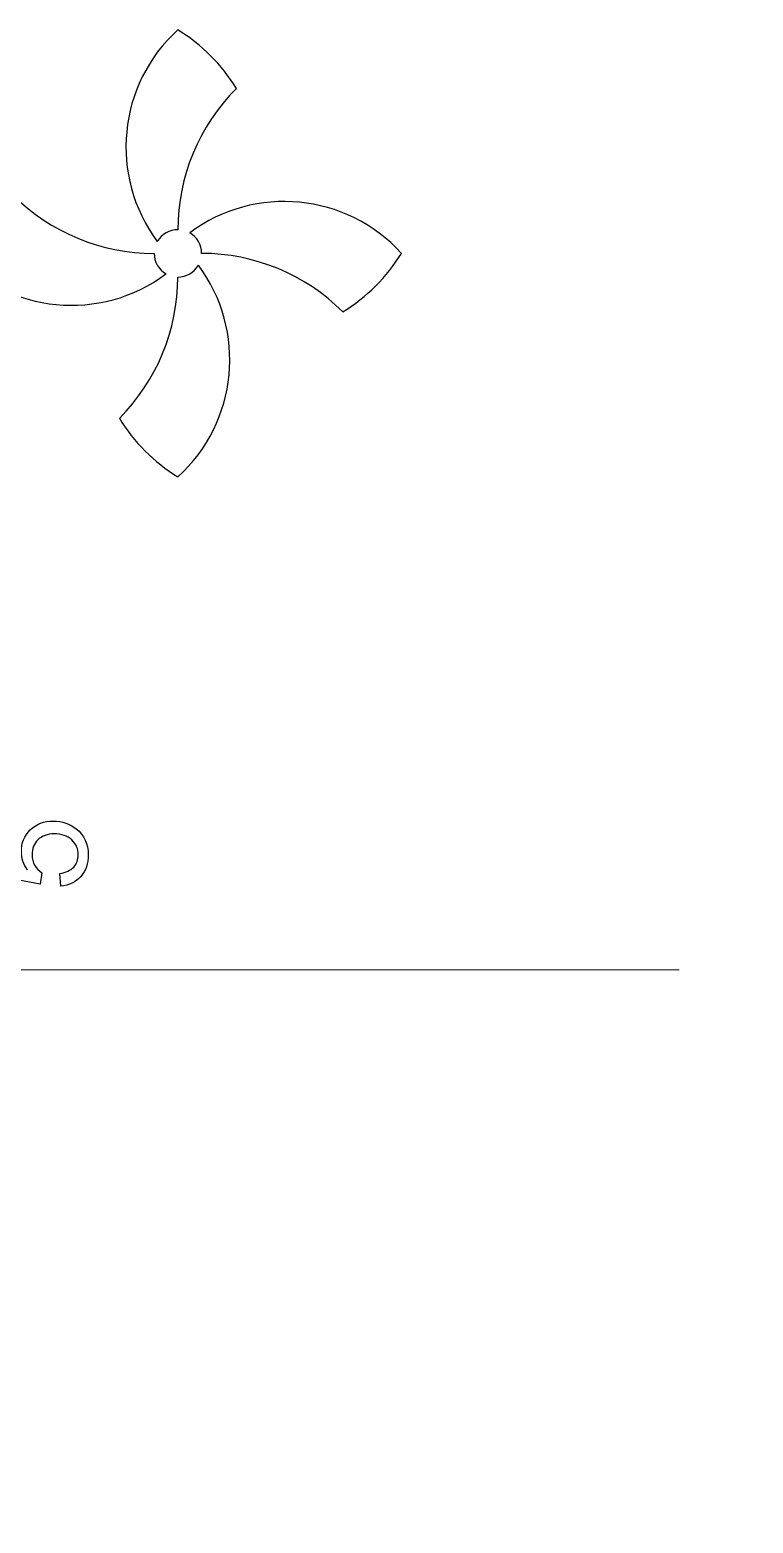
# Model space of a CAD drawing. Header units: millimetres. Extents: x -16130 to 36813, y -8099 to 27484.
# Drawn here: x 30342.57 to 30360.88, y 14788.15 to 14825.94 of the extents above; entities that cross this region are included whole.
import ezdxf
from ezdxf.xclip import XClip

# ---------------------------------------------------------------- set-up
doc = ezdxf.new("R2010")
doc.units = ezdxf.units.MM
doc.header["$LTSCALE"] = 6
doc.header["$XCLIPFRAME"] = 0
doc.linetypes.add('PHANTOM2', pattern=[31.75, 15.875, -3.175, 3.175, -3.175, 3.175, -3.175])
doc.layers.add('01_NORMAL', color=7, linetype='Continuous', lineweight=25)
doc.layers.add('06_PHANTOM', color=2, linetype='PHANTOM2', lineweight=13)

# ---------------------------------------------------------------- blocks, each defined once
blk = doc.blocks.new('A$C35011FBD_1_1')
at = {"color": 0}
blk.add_line((-504, -100), (0, -100), dxfattribs=at)
blk = doc.blocks.new('140.096a')
at = {"color": 0}
for p, q in [((-22.832, 130.724), (-22.592, 132.005)), ((-22.546, 130.684), (-22.832, 130.724)), ((-22.885, 130.198), (-22.564, 130.224))]:
    blk.add_line(p, q, dxfattribs=at)
for centre, radius, start, end in [((-4.182, 129.93), 4, 132.18, 216.7393), ((-1.811, 127.837), 5.057, 135, 180), ((-8.689, 124.883), 4.5, 121.5418, 148.4582), ((-7.468, 132.294), 5.057, 225, 270), ((-4.175, 124.551), 4, 42.18, 126.7393), ((-6.868, 127.237), 0.6, 90, 150), ((-6.868, 127.237), 0.6, 0, 60), ((-9.56, 129.923), 4, 222.18, 306.7393), ((-6.868, 127.237), 0.6, 180, 240), ((-6.268, 122.18), 5.057, 45, 90), ((-5.046, 129.591), 4.5, 301.5418, 328.4582), ((-11.925, 126.637), 5.057, 315, 0), ((-9.554, 124.544), 4, 312.18, 36.7393), ((-6.868, 127.237), 0.6, 270, 330), ((-82.4, 70), 52.965, 312.5803, 134.5292), ((-4.514, 125.415), 4.5, 211.5418, 238.4582), ((-82.4, 70), 47.882, 0, 305.4613), ((-82.4, 70), 47.315, 0, 304.4862)]:
    blk.add_arc(centre, radius, start, end, dxfattribs=at)
for points, knots in [([(-22.481, 131.04), (-22.332, 131.144), (-22.175, 131.197), (-21.794, 131.197), (-21.611, 131.123), (-21.462, 130.972), (-21.312, 130.821), (-21.237, 130.628), (-21.237, 130.166), (-21.303, 129.971), (-21.434, 129.807), (-21.594, 129.607), (-21.811, 129.505), (-22.312, 129.505), (-22.498, 129.567), (-22.64, 129.695), (-22.782, 129.822), (-22.865, 129.989), (-22.885, 130.198)], [0, 0, 0, 0, 0.111473, 0.111473, 0.258978, 0.258978, 0.258978, 0.410144, 0.410144, 0.553911, 0.553911, 0.553911, 0.726307, 0.726307, 0.866701, 0.866701, 0.866701, 1, 1, 1, 1]), ([(-22.564, 130.224), (-22.541, 130.069), (-22.486, 129.951), (-22.314, 129.796), (-22.21, 129.758), (-21.938, 129.758), (-21.814, 129.812), (-21.612, 130.034), (-21.561, 130.181), (-21.561, 130.537), (-21.611, 130.674), (-21.707, 130.775), (-21.803, 130.877), (-21.932, 130.926), (-22.191, 130.926), (-22.281, 130.904), (-22.359, 130.858), (-22.437, 130.811), (-22.499, 130.755), (-22.546, 130.684)], [0, 0, 0, 0, 0.122307, 0.122307, 0.244613, 0.244613, 0.393365, 0.393365, 0.542116, 0.542116, 0.684106, 0.684106, 0.684106, 0.827032, 0.827032, 0.915439, 0.915439, 0.915439, 1, 1, 1, 1])]:
    blk.add_open_spline(points, degree=3, knots=knots, dxfattribs=at)
blk = doc.blocks.new('A$C68492346')
at = {"color": 4, "rotation": 269.9999999632163}
blk.add_blockref('140.096a', (38, 75), dxfattribs=at)

msp = doc.modelspace()

# ---------------------------------------------------------------- block references
at = {"layer": '01_NORMAL', "rotation": 180}
msp.add_blockref('A$C68492346', (30511.55558, 14902.15373), dxfattribs=at)
at = {"layer": '06_PHANTOM'}
ref = msp.add_blockref('A$C35011FBD_1_1', (30691.55696, 14902.15373), dxfattribs=at)
XClip(ref).set_block_clipping_path([(-2668.4784656443, -153.8347761298), (188.0875619171, 13.4297126669)])

doc.saveas('drawing.dxf')
